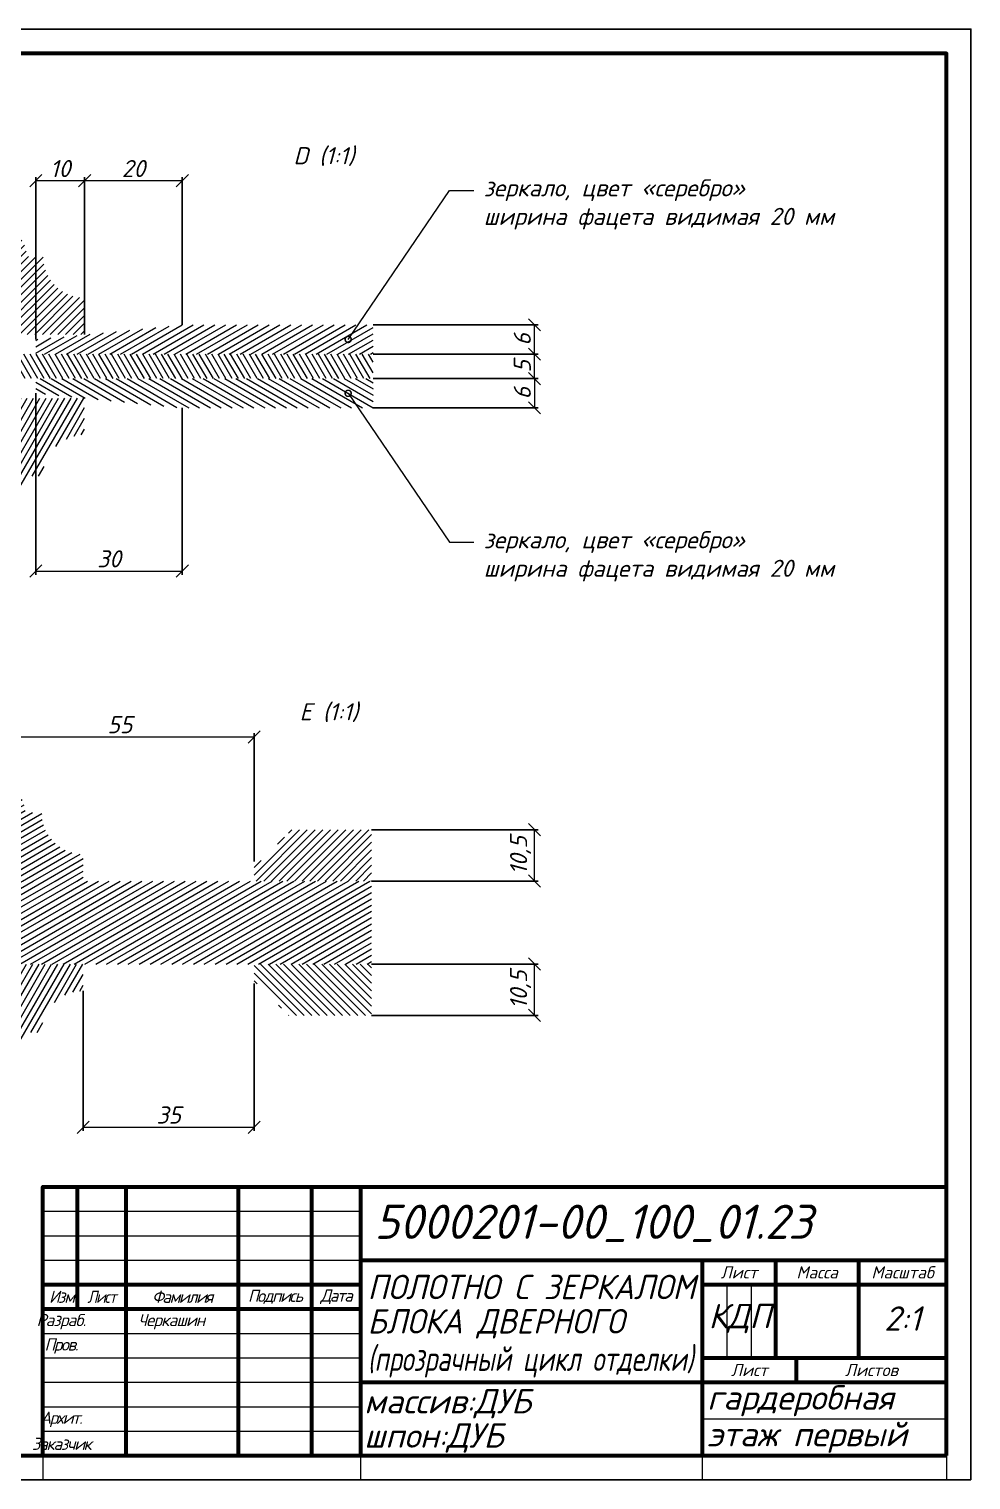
# Paper-space layout 'Лист1' of a CAD drawing. Header units: millimetres. Extents: x 0 to 420, y -322 to 297.
# Drawn here: x 227.2 to 420, y -322 to -25 of the extents above; entities that cross this region are included whole.
import ezdxf
from ezdxf import colors
from ezdxf.entities.mleader import LeaderData, LeaderLine
from ezdxf.enums import TextEntityAlignment as Align
from ezdxf.math import Vec2, Vec3

# ---------------------------------------------------------------- set-up
doc = ezdxf.new("R2010")
doc.units = ezdxf.units.MM
for name, color, linetype, lineweight in [('MD_Аннотация', 7, 'Continuous', 25), ('MD_Штриховка', 4, 'Continuous', 13), ('слой служебный  ПОЗИЦИИ', 4, 'Continuous', 18), ('слой служебный РАЗМЕРЫ', 7, 'Continuous', 18)]:
    doc.layers.add(name, color=color, linetype=linetype, lineweight=lineweight)
doc.layers.add('слой служебный ШТАМП', color=4, linetype='Continuous')
doc.styles.add('ЕСКД', font='isocpeui.ttf', dxfattribs={"height": 3.5})
doc.dimstyles.new('ЕСКД', dxfattribs={"dimtxt": 3.5, "dimasz": 2.5, "dimexe": 0.75, "dimexo": 0, "dimgap": 0.75, "dimtad": 1, "dimtxsty": 'ЕСКД', "dimblk": 'OBLIQUE', "dimcen": 2.5, "dimclrd": 256, "dimclre": 256, "dimclrt": 256, "dimadec": 0, "dimazin": 0, "dimtfac": 1, "dimtmove": 0, "dimatfit": 3, "dimfxl": 1, "dimlwd": -1, "dimarcsym": 0})

# ---------------------------------------------------------------- blocks, each defined once
blk = doc.blocks.new('_Oblique')
at = {"color": 0, "linetype": 'ByBlock', "lineweight": -2}
blk.add_line((-0.5, -0.5), (0.5, 0.5), dxfattribs=at)
blk = doc.blocks.new('*D57')
at = {"layer": 'Defpoints', "color": 0, "transparency": 16777216}
for p in [(238.26, -221.9), (273.26, -220.4), (273.26, -249.8)]:
    blk.add_point(p, dxfattribs=at)
at = {"layer": 'слой служебный РАЗМЕРЫ', "lineweight": -2, "transparency": 16777216}
for p, q in [((238.26, -221.9), (238.26, -250.55)), ((273.26, -220.4), (273.26, -250.55))]:
    blk.add_line(p, q, dxfattribs=at)
at = {"layer": 'слой служебный РАЗМЕРЫ', "transparency": 16777216}
blk.add_line((238.26, -249.8), (273.26, -249.8), dxfattribs=at)
at = {"layer": 'слой служебный РАЗМЕРЫ', "transparency": 16777216, "xscale": 2.5, "yscale": 2.5, "zscale": 2.5, "rotation": 180}
blk.add_blockref('_Oblique', (238.26, -249.8), dxfattribs=at)
at = {"layer": 'слой служебный РАЗМЕРЫ', "transparency": 16777216, "xscale": 2.5, "yscale": 2.5, "zscale": 2.5}
blk.add_blockref('_Oblique', (273.26, -249.8), dxfattribs=at)
at = {"layer": 'слой служебный РАЗМЕРЫ', "transparency": 16777216, "insert": (255.76, -247.3), "char_height": 3.5, "attachment_point": 5, "style": 'ЕСКД'}
blk.add_mtext('35', dxfattribs=at)
blk = doc.blocks.new('*D58')
at = {"layer": 'Defpoints', "color": 0, "transparency": 16777216}
for p in [(273.26, -169.9), (218.26, -188.9), (273.26, -195.4)]:
    blk.add_point(p, dxfattribs=at)
at = {"layer": 'слой служебный РАЗМЕРЫ', "lineweight": -2, "transparency": 16777216}
for p, q in [((218.26, -188.9), (218.26, -169.15)), ((273.26, -195.4), (273.26, -169.15))]:
    blk.add_line(p, q, dxfattribs=at)
at = {"layer": 'слой служебный РАЗМЕРЫ', "transparency": 16777216}
blk.add_line((218.26, -169.9), (273.26, -169.9), dxfattribs=at)
at = {"layer": 'слой служебный РАЗМЕРЫ', "transparency": 16777216, "xscale": 2.5, "yscale": 2.5, "zscale": 2.5, "rotation": 180}
blk.add_blockref('_Oblique', (218.26, -169.9), dxfattribs=at)
at = {"layer": 'слой служебный РАЗМЕРЫ', "transparency": 16777216, "xscale": 2.5, "yscale": 2.5, "zscale": 2.5}
blk.add_blockref('_Oblique', (273.26, -169.9), dxfattribs=at)
at = {"layer": 'слой служебный РАЗМЕРЫ', "transparency": 16777216, "insert": (245.76, -167.4), "char_height": 3.5, "attachment_point": 5, "style": 'ЕСКД'}
blk.add_mtext('55', dxfattribs=at)
blk = doc.blocks.new('*D59')
at = {"layer": 'Defpoints', "color": 0, "transparency": 16777216}
for p in [(297.3, -188.9), (330.65, -188.9), (297.3, -199.4)]:
    blk.add_point(p, dxfattribs=at)
at = {"layer": 'слой служебный РАЗМЕРЫ', "lineweight": -2, "transparency": 16777216}
for p, q in [((297.3, -188.9), (331.4, -188.9)), ((297.3, -199.4), (331.4, -199.4))]:
    blk.add_line(p, q, dxfattribs=at)
at = {"layer": 'слой служебный РАЗМЕРЫ', "transparency": 16777216}
blk.add_line((330.65, -199.4), (330.65, -188.9), dxfattribs=at)
at = {"layer": 'слой служебный РАЗМЕРЫ', "transparency": 16777216, "xscale": 2.5, "yscale": 2.5, "zscale": 2.5}
for p, rotation in [((330.65, -188.9), 90), ((330.65, -199.4), 270)]:
    blk.add_blockref('_Oblique', p, dxfattribs=dict(at, rotation=rotation))
at = {"layer": 'слой служебный РАЗМЕРЫ', "transparency": 16777216, "insert": (327.8, -194.15), "char_height": 3.5, "attachment_point": 5, "rotation": 90, "style": 'ЕСКД'}
blk.add_mtext('10,5', dxfattribs=at)
blk = doc.blocks.new('*D60')
at = {"layer": 'Defpoints', "color": 0, "transparency": 16777216}
for p in [(297.3, -216.4), (330.65, -216.4), (297.3, -226.9)]:
    blk.add_point(p, dxfattribs=at)
at = {"layer": 'слой служебный РАЗМЕРЫ', "lineweight": -2, "transparency": 16777216}
for p, q in [((297.3, -216.4), (331.4, -216.4)), ((297.3, -226.9), (331.4, -226.9))]:
    blk.add_line(p, q, dxfattribs=at)
at = {"layer": 'слой служебный РАЗМЕРЫ', "transparency": 16777216}
blk.add_line((330.65, -226.9), (330.65, -216.4), dxfattribs=at)
at = {"layer": 'слой служебный РАЗМЕРЫ', "transparency": 16777216, "xscale": 2.5, "yscale": 2.5, "zscale": 2.5}
for p, rotation in [((330.65, -216.4), 90), ((330.65, -226.9), 270)]:
    blk.add_blockref('_Oblique', p, dxfattribs=dict(at, rotation=rotation))
at = {"layer": 'слой служебный РАЗМЕРЫ', "transparency": 16777216, "insert": (327.8, -221.65), "char_height": 3.5, "attachment_point": 5, "rotation": 90, "style": 'ЕСКД'}
blk.add_mtext('10,5', dxfattribs=at)
blk = doc.blocks.new('_DotSmall')
at = {"color": 0, "linetype": 'ByBlock', "const_width": 0.5}
blk.add_lwpolyline([(-0.0625, 0, 1), (0.0625, 0, 1)], format="xyb", close=True, dxfattribs=at)
blk = doc.blocks.new('*D86')
at = {"layer": 'Defpoints', "color": 0, "transparency": 16777216}
for p in [(228.55, -99.55), (258.55, -102.55), (258.55, -135.95)]:
    blk.add_point(p, dxfattribs=at)
at = {"layer": 'слой служебный РАЗМЕРЫ', "lineweight": -2, "transparency": 16777216}
for p, q in [((228.55, -99.55), (228.55, -136.7)), ((258.55, -102.55), (258.55, -136.7))]:
    blk.add_line(p, q, dxfattribs=at)
at = {"layer": 'слой служебный РАЗМЕРЫ', "transparency": 16777216}
blk.add_line((228.55, -135.95), (258.55, -135.95), dxfattribs=at)
at = {"layer": 'слой служебный РАЗМЕРЫ', "transparency": 16777216, "xscale": 2.5, "yscale": 2.5, "zscale": 2.5, "rotation": 180}
blk.add_blockref('_Oblique', (228.55, -135.95), dxfattribs=at)
at = {"layer": 'слой служебный РАЗМЕРЫ', "transparency": 16777216, "xscale": 2.5, "yscale": 2.5, "zscale": 2.5}
blk.add_blockref('_Oblique', (258.55, -135.95), dxfattribs=at)
at = {"layer": 'слой служебный РАЗМЕРЫ', "transparency": 16777216, "insert": (243.55, -133.45), "char_height": 3.5, "attachment_point": 5, "style": 'ЕСКД'}
blk.add_mtext('30', dxfattribs=at)
blk = doc.blocks.new('*D87')
at = {"layer": 'Defpoints', "color": 0, "transparency": 16777216}
for p in [(228.55, -56.06), (228.55, -88.55), (238.55, -87.55)]:
    blk.add_point(p, dxfattribs=at)
at = {"layer": 'слой служебный РАЗМЕРЫ', "lineweight": -2, "transparency": 16777216}
for p, q in [((228.55, -88.55), (228.55, -55.31)), ((238.55, -87.55), (238.55, -55.31))]:
    blk.add_line(p, q, dxfattribs=at)
at = {"layer": 'слой служебный РАЗМЕРЫ', "transparency": 16777216}
blk.add_line((238.55, -56.06), (228.55, -56.06), dxfattribs=at)
at = {"layer": 'слой служебный РАЗМЕРЫ', "transparency": 16777216, "xscale": 2.5, "yscale": 2.5, "zscale": 2.5, "rotation": 180}
blk.add_blockref('_Oblique', (228.55, -56.06), dxfattribs=at)
at = {"layer": 'слой служебный РАЗМЕРЫ', "transparency": 16777216, "xscale": 2.5, "yscale": 2.5, "zscale": 2.5}
blk.add_blockref('_Oblique', (238.55, -56.06), dxfattribs=at)
at = {"layer": 'слой служебный РАЗМЕРЫ', "transparency": 16777216, "insert": (233.55, -53.56), "char_height": 3.5, "attachment_point": 5, "style": 'ЕСКД'}
blk.add_mtext('10', dxfattribs=at)
blk = doc.blocks.new('*D88')
at = {"layer": 'Defpoints', "color": 0, "transparency": 16777216}
for p in [(238.55, -56.06), (258.55, -85.55), (238.55, -87.55)]:
    blk.add_point(p, dxfattribs=at)
at = {"layer": 'слой служебный РАЗМЕРЫ', "lineweight": -2, "transparency": 16777216}
for p, q in [((238.55, -87.55), (238.55, -55.31)), ((258.55, -85.55), (258.55, -55.31))]:
    blk.add_line(p, q, dxfattribs=at)
at = {"layer": 'слой служебный РАЗМЕРЫ', "transparency": 16777216}
blk.add_line((258.55, -56.06), (238.55, -56.06), dxfattribs=at)
at = {"layer": 'слой служебный РАЗМЕРЫ', "transparency": 16777216, "xscale": 2.5, "yscale": 2.5, "zscale": 2.5, "rotation": 180}
blk.add_blockref('_Oblique', (238.55, -56.06), dxfattribs=at)
at = {"layer": 'слой служебный РАЗМЕРЫ', "transparency": 16777216, "xscale": 2.5, "yscale": 2.5, "zscale": 2.5}
blk.add_blockref('_Oblique', (258.55, -56.06), dxfattribs=at)
at = {"layer": 'слой служебный РАЗМЕРЫ', "transparency": 16777216, "insert": (248.55, -53.56), "char_height": 3.5, "attachment_point": 5, "style": 'ЕСКД'}
blk.add_mtext('20', dxfattribs=at)
blk = doc.blocks.new('*D90')
at = {"layer": 'Defpoints', "color": 0, "transparency": 16777216}
for p in [(297.59, -85.55), (330.65, -85.55), (297.59, -91.55)]:
    blk.add_point(p, dxfattribs=at)
at = {"layer": 'слой служебный РАЗМЕРЫ', "lineweight": -2, "transparency": 16777216}
for p, q in [((297.59, -85.55), (331.4, -85.55)), ((297.59, -91.55), (331.4, -91.55))]:
    blk.add_line(p, q, dxfattribs=at)
at = {"layer": 'слой служебный РАЗМЕРЫ', "transparency": 16777216}
blk.add_line((330.65, -91.55), (330.65, -85.55), dxfattribs=at)
at = {"layer": 'слой служебный РАЗМЕРЫ', "transparency": 16777216, "xscale": 2.5, "yscale": 2.5, "zscale": 2.5}
for p, rotation in [((330.65, -85.55), 90), ((330.65, -91.55), 270)]:
    blk.add_blockref('_Oblique', p, dxfattribs=dict(at, rotation=rotation))
at = {"layer": 'слой служебный РАЗМЕРЫ', "transparency": 16777216, "insert": (328.15, -88.55), "char_height": 3.5, "attachment_point": 5, "rotation": 90, "style": 'ЕСКД'}
blk.add_mtext('6', dxfattribs=at)
blk = doc.blocks.new('*D91')
at = {"layer": 'Defpoints', "color": 0, "transparency": 16777216}
for p in [(297.59, -96.55), (297.59, -102.55), (330.65, -102.55)]:
    blk.add_point(p, dxfattribs=at)
at = {"layer": 'слой служебный РАЗМЕРЫ', "lineweight": -2, "transparency": 16777216}
for p, q in [((297.59, -96.55), (331.4, -96.55)), ((297.59, -102.55), (331.4, -102.55))]:
    blk.add_line(p, q, dxfattribs=at)
at = {"layer": 'слой служебный РАЗМЕРЫ', "transparency": 16777216}
blk.add_line((330.65, -96.55), (330.65, -102.55), dxfattribs=at)
at = {"layer": 'слой служебный РАЗМЕРЫ', "transparency": 16777216, "xscale": 2.5, "yscale": 2.5, "zscale": 2.5}
for p, rotation in [((330.65, -96.55), 90), ((330.65, -102.55), 270)]:
    blk.add_blockref('_Oblique', p, dxfattribs=dict(at, rotation=rotation))
at = {"layer": 'слой служебный РАЗМЕРЫ', "transparency": 16777216, "insert": (328.15, -99.55), "char_height": 3.5, "attachment_point": 5, "rotation": 90, "style": 'ЕСКД'}
blk.add_mtext('6', dxfattribs=at)
blk = doc.blocks.new('*D92')
at = {"layer": 'Defpoints', "color": 0, "transparency": 16777216}
for p in [(297.59, -91.55), (330.65, -91.55), (297.59, -96.55)]:
    blk.add_point(p, dxfattribs=at)
at = {"layer": 'слой служебный РАЗМЕРЫ', "lineweight": -2, "transparency": 16777216}
for p, q in [((297.59, -91.55), (331.4, -91.55)), ((297.59, -96.55), (331.4, -96.55))]:
    blk.add_line(p, q, dxfattribs=at)
at = {"layer": 'слой служебный РАЗМЕРЫ', "transparency": 16777216}
blk.add_line((330.65, -96.55), (330.65, -91.55), dxfattribs=at)
at = {"layer": 'слой служебный РАЗМЕРЫ', "transparency": 16777216, "xscale": 2.5, "yscale": 2.5, "zscale": 2.5}
for p, rotation in [((330.65, -91.55), 90), ((330.65, -96.55), 270)]:
    blk.add_blockref('_Oblique', p, dxfattribs=dict(at, rotation=rotation))
at = {"layer": 'слой служебный РАЗМЕРЫ', "transparency": 16777216, "insert": (328.15, -94.05), "char_height": 3.5, "attachment_point": 5, "rotation": 90, "style": 'ЕСКД'}
blk.add_mtext('5', dxfattribs=at)

psp = doc.layouts.new('Лист1')

# ---------------------------------------------------------------- hatches: boundary and pattern name
at = {"layer": 'MD_Штриховка'}
h = psp.add_hatch(dxfattribs=at)
h.set_pattern_fill('ANSI31', color=256, scale=0.35, style=0)
edge = h.paths.add_edge_path(flags=0)
edge.add_line((210.54741, -75.05281), (218.54741, -75.05281))
edge.add_line((218.54741, -75.05281), (220.54741, -75.05281))
edge.add_line((220.54741, -75.05281), (220.54741, -87.55281))
edge.add_line((220.54741, -87.55281), (238.54741, -87.55281))
edge.add_line((238.54741, -87.55281), (238.54741, -80.04919))
edge.add_ellipse((238.54741, -71.54919), major_axis=(0, -8.5), ratio=1, start_angle=270, end_angle=360, ccw=False)
edge.add_line((230.04741, -71.54919), (226.64741, -71.54919))
edge.add_ellipse((220.29741, -71.54919), major_axis=(6.35, 0), ratio=1, start_angle=0, end_angle=180)
edge.add_line((213.94741, -71.54919), (210.54741, -71.54919))
edge.add_line((210.54741, -71.54919), (210.54741, -75.05281))
h = psp.add_hatch(dxfattribs=at)
h.set_pattern_fill('ANSI31', color=256, scale=0.35, angle=-15, style=0)
h.paths.add_polyline_path([(297.59409, -91.55281), (297.59409, -85.55281), (258.54741, -85.55281), (228.54741, -88.55281), (228.54741, -91.55281)], flags=0)
h = psp.add_hatch(dxfattribs=at)
h.set_pattern_fill('ANSI31', color=256, scale=0.35, angle=75, style=0)
h.paths.add_polyline_path([(297.59409, -96.55281), (297.59409, -91.55281), (228.54741, -91.55281), (220.54741, -91.55281), (220.54741, -96.55281), (228.54741, -96.55281)], flags=0)
h = psp.add_hatch(dxfattribs=at)
h.set_pattern_fill('ANSI31', color=256, scale=0.35, angle=105, style=0)
h.paths.add_polyline_path([(297.59409, -102.55281), (297.59409, -96.55281), (228.54741, -96.55281), (228.54741, -99.55281), (258.54741, -102.55281)], flags=0)
h = psp.add_hatch(dxfattribs=at)
h.set_pattern_fill('ANSI31', color=256, scale=0.35, angle=15, style=0)
edge = h.paths.add_edge_path(flags=0)
edge.add_line((220.54741, -100.55281), (220.54741, -113.05281))
edge.add_line((220.54741, -113.05281), (218.54741, -113.05281))
edge.add_line((218.54741, -113.05281), (210.54741, -113.05281))
edge.add_line((210.54741, -113.05281), (210.54741, -116.55642))
edge.add_line((210.54741, -116.55642), (213.94741, -116.55642))
edge.add_ellipse((220.29741, -116.55642), major_axis=(-6.35, 0), ratio=1, start_angle=360, end_angle=540)
edge.add_line((226.64741, -116.55642), (230.04741, -116.55642))
edge.add_ellipse((238.54741, -116.55642), major_axis=(-8.5, 0), ratio=1, start_angle=-90, end_angle=0, ccw=False)
edge.add_line((238.54741, -108.05642), (238.54741, -100.55281))
edge.add_line((238.54741, -100.55281), (220.54741, -100.55281))
h = psp.add_hatch(dxfattribs=at)
h.set_pattern_fill('ANSI31', color=256, scale=0.35, angle=-15, style=0)
edge = h.paths.add_edge_path(flags=0)
edge.add_line((220.25649, -188.89615), (220.25649, -199.39615))
edge.add_line((220.25649, -199.39615), (238.25649, -199.39615))
edge.add_line((238.25649, -199.39615), (238.25649, -193.89254))
edge.add_ellipse((238.25649, -185.39254), major_axis=(0, -8.5), ratio=1, start_angle=-90, end_angle=0, ccw=False)
edge.add_line((229.75649, -185.39254), (226.35649, -185.39254))
edge.add_ellipse((220.00649, -185.39254), major_axis=(6.35, 0), ratio=1, start_angle=360, end_angle=540)
edge.add_line((213.65649, -185.39254), (210.25649, -185.39254))
edge.add_line((210.25649, -185.39254), (210.25649, -188.89615))
edge.add_line((210.25649, -188.89615), (218.25649, -188.89615))
edge.add_line((218.25649, -188.89615), (220.25649, -188.89615))
h = psp.add_hatch(dxfattribs=at)
h.set_pattern_fill('ANSI31', color=256, scale=0.35, style=0)
edge = h.paths.add_edge_path(flags=0)
edge.add_line((297.30317, -199.39615), (297.30317, -188.89615))
edge.add_line((297.30317, -188.89615), (280.25649, -188.89615))
edge.add_line((280.25649, -188.89615), (280.25649, -190.3962))
edge.add_line((280.25649, -190.3962), (278.25649, -190.3962))
edge.add_ellipse((273.25649, -190.3962), major_axis=(5, 0), ratio=1, start_angle=269.9999983, end_angle=360, ccw=False)
edge.add_line((273.25649, -195.3962), (273.25649, -199.39615))
edge.add_line((273.25649, -199.39615), (297.30317, -199.39615))
h = psp.add_hatch(dxfattribs=at)
h.set_pattern_fill('ANSI31', color=256, scale=0.35, angle=-15, style=0)
h.paths.add_polyline_path([(297.30317, -216.39615), (297.30317, -199.39615), (273.25649, -199.39615), (238.25649, -199.39615), (220.25649, -199.39615), (218.25649, -199.39615), (148.25649, -199.39615), (148.25649, -216.39615), (218.25649, -216.39615), (220.25649, -216.39615), (238.25649, -216.39615), (273.25649, -216.39615)], flags=0)
h = psp.add_hatch(dxfattribs=at)
h.set_pattern_fill('ANSI31', color=256, scale=0.35, angle=15, style=0)
edge = h.paths.add_edge_path(flags=0)
edge.add_line((220.25649, -216.39615), (220.25649, -226.89615))
edge.add_line((220.25649, -226.89615), (218.25649, -226.89615))
edge.add_line((218.25649, -226.89615), (210.25649, -226.89615))
edge.add_line((210.25649, -226.89615), (210.25649, -230.39977))
edge.add_line((210.25649, -230.39977), (213.65649, -230.39977))
edge.add_ellipse((220.00649, -230.39977), major_axis=(-6.35, 0), ratio=1, start_angle=360, end_angle=540)
edge.add_line((226.35649, -230.39977), (229.75649, -230.39977))
edge.add_ellipse((238.25649, -230.39977), major_axis=(-8.5, 0), ratio=1, start_angle=-90, end_angle=0, ccw=False)
edge.add_line((238.25649, -221.89977), (238.25649, -216.39615))
edge.add_line((238.25649, -216.39615), (220.25649, -216.39615))
h = psp.add_hatch(dxfattribs=at)
h.set_pattern_fill('ANSI31', color=256, scale=0.35, angle=90, style=0)
edge = h.paths.add_edge_path(flags=0)
edge.add_line((297.30317, -226.89615), (297.30317, -216.39615))
edge.add_line((297.30317, -216.39615), (273.25649, -216.39615))
edge.add_line((273.25649, -216.39615), (273.25649, -220.3961))
edge.add_ellipse((273.25649, -225.3961), major_axis=(0, 5), ratio=1, start_angle=269.9999983, end_angle=360, ccw=False)
edge.add_line((278.25649, -225.3961), (280.25649, -225.3961))
edge.add_line((280.25649, -225.3961), (280.25649, -226.89615))
edge.add_line((280.25649, -226.89615), (297.30317, -226.89615))

# ---------------------------------------------------------------- linework, layer by layer
at = {"layer": 'Defpoints', "lineweight": 20}
for p, q in [((370, -282), (370, -297)), ((375, -282), (375, -297))]:
    psp.add_line(p, q, dxfattribs=at)
at = {"layer": 'слой служебный ШТАМП', "lineweight": 60}
for p, q in [((237, -262), (237, -287)), ((247, -262), (247, -317)), ((270, -262), (270, -317)), ((285, -262), (285, -317)), ((295, -262), (295, -317)), ((295, -277), (415, -277)), ((365, -277), (365, -317)), ((380, -277), (380, -297)), ((397, -277), (397, -297)), ((230, -282), (295, -282)), ((365, -282), (415, -282)), ((230, -287), (295, -287)), ((365, -297), (415, -297)), ((384.2314, -297), (384.2314, -302)), ((295, -302), (415, -302))]:
    psp.add_line(p, q, dxfattribs=at)
at = {"layer": 'слой служебный ШТАМП'}
for p in [(415, -262), (230, -317)]:
    psp.add_line(p, (415, -317), dxfattribs=at)
at = {"layer": 'слой служебный ШТАМП', "lineweight": 15}
for p, q in [((230, -267), (295, -267)), ((230, -272), (295, -272)), ((230, -277), (295, -277)), ((230, -292), (295, -292)), ((230, -297), (295, -297)), ((230, -302), (295, -302)), ((230, -307), (295, -307)), ((230, -312), (295, -312))]:
    psp.add_line(p, q, dxfattribs=at)
at = {"layer": 'слой служебный ШТАМП', "lineweight": 0}
for p, q in [((230, -317), (230, -322)), ((295, -317), (295, -322)), ((365, -317), (365, -322)), ((415, -317), (415, -322))]:
    psp.add_line(p, q, dxfattribs=at)
at = {"layer": 'слой служебный ШТАМП', "lineweight": 25}
psp.add_lwpolyline([(420, -322), (420, -25), (0, -25), (0, -322)], close=True, dxfattribs=at)
at = {"layer": 'слой служебный ШТАМП', "lineweight": 60}
psp.add_lwpolyline([(415, -317), (415, -30), (20, -30), (20, -317)], close=True, dxfattribs=at)
psp.add_lwpolyline([(230, -317), (230, -262), (415, -262)], dxfattribs=at)
at = {"layer": 'слой служебный ШТАМП', "lineweight": 20}
psp.add_lwpolyline([(365, -309.5), (415, -309.5)], dxfattribs=at)

# ---------------------------------------------------------------- texts
at = {"layer": 'MD_Аннотация', "char_height": 3.5, "attachment_point": 8, "style": 'ЕСКД'}
for s, insert, width in [('D (1:1)', (287.54272, -53.02505), 15.8348485), ('E (1:1)', (288.55762, -166.8495), 15.6306818)]:
    psp.add_mtext(s, dxfattribs=dict(at, insert=insert, width=width))
at = {"layer": 'слой служебный ШТАМП', "lineweight": -3, "style": 'ЕСКД'}
for s, height, p in [('5000201-00_100_01.23', 7, (297.88742, -272.64209)), ('гардеробная', 5, (366, -307.60565)), ('массив:ДУБ', 5, (295.76474, -308.37341)), ('шпон:ДУБ', 5, (295.76474, -315.39081)), ('этаж первый', 5, (366, -315.10565))]:
    psp.add_text(s, height=height, dxfattribs=at).set_placement(p)
for s, width, p, p2 in [('ПОЛОТНО С ЗЕРКАЛОМ', 0.919223, (296.48778, -284.99554), (363.54581, -284.99554)), ('(прозрачный цикл отделки)', 0.748011, (296.48778, -299.67505), (363.21945, -299.67505))]:
    psp.add_text(s, height=5, dxfattribs=dict(at, width=width)).set_placement(p, p2, align=Align.FIT)
at = {"layer": 'слой служебный ШТАМП', "lineweight": -3, "style": 'ЕСКД', "width": 0.929113}
psp.add_text('БЛОКА ДВЕРНОГО', height=5, dxfattribs=at).set_placement((296.48778, -292.02002))
at = {"layer": 'слой служебный ШТАМП', "lineweight": -3, "attachment_point": 5, "style": 'ЕСКД'}
for s, insert, char_height, width in [('Лист', (372.5, -279.5), 2.5, 14.4), ('Масса', (388.5, -279.5), 2.5, 16.4), ('Масштаб', (406, -279.5), 2.5, 17.4), ('{\\T0.85;Изм}', (233.75, -284.5), 2.5, 6.4), ('{\\W0.9;\\T0.85;Лист}', (242, -284.5), 2.5, 9.4), ('{\\T0.85;Фамилия}', (258.5, -284.5), 2.5, 22.4), ('{\\T0.85;Подпись}', (277.5, -284.5), 2.5, 14.4), ('{\\T0.85;Дата}', (290, -284.5), 2.5, 9.4), ('{\\T0.9;Разраб.}', (233.75, -289.6), 2.5, 6.4), ('{\\T0.9;Черкашин}', (256.2714, -289.6), 2.5, 17.0405623), ('КДП', (372.66895, -288.95579), 5, 17.4), ('2:1', (406, -288.95579), 5, 17.4), ('{\\T0.85;Пров.}', (233.75, -294.6), 2.5, 6.4), ('Лист', (374.6157, -299.5), 2.5, 18.6313957), ('Листов', (399.6157, -299.5), 2.5, 30.1686043), ('{\\T0.85;Архит.}', (233.75, -309.6), 2.5, 6.4), ('{\\T0.85;Заказчик}', (233.75, -314.6), 2.5, 6.4)]:
    psp.add_mtext(s, dxfattribs=dict(at, insert=insert, char_height=char_height, width=width))

# ---------------------------------------------------------------- dimensions: what is measured, and where the dimension line sits
at = {"layer": 'слой служебный РАЗМЕРЫ'}
for base, p1, p2, angle, picture, middle in [((228.54741, -56.05932), (238.54741, -87.55281), (228.54741, -88.55281), 180, '*D87', (233.54741, -53.55932)), ((238.54741, -56.05932), (258.54741, -85.55281), (238.54741, -87.55281), 180, '*D88', (248.54741, -53.55932)), ((330.65395, -85.55281), (297.59409, -91.55281), (297.59409, -85.55281), 90, '*D90', (328.15395, -88.55281)), ((330.65395, -91.55281), (297.59409, -96.55281), (297.59409, -91.55281), 90, '*D92', (328.15395, -94.05281)), ((330.65395, -102.55281), (297.59409, -96.55281), (297.59409, -102.55281), 90, '*D91', (328.15395, -99.55281)), ((273.25649, -169.90267), (218.25649, -188.89615), (273.25649, -195.3962), 180, '*D58', (245.75649, -167.40267)), ((330.65395, -188.89615), (297.30317, -199.39615), (297.30317, -188.89615), 90, '*D59', (327.80395, -194.14615)), ((330.65395, -216.39615), (297.30317, -226.89615), (297.30317, -216.39615), 90, '*D60', (327.80395, -221.64615))]:
    dim = psp.add_linear_dim(base=base, p1=p1, p2=p2, angle=angle, dimstyle='ЕСКД', override={"dimlfac": -1}, dxfattribs=at)
    dim.commit()
    dim.dimension.update_dxf_attribs({"geometry": picture, "text_midpoint": middle})
for base, p1, p2, picture, middle in [((258.54741, -135.95434), (228.54741, -99.55281), (258.54741, -102.55281), '*D86', (243.54741, -133.45434)), ((273.25649, -249.79768), (238.25649, -221.89977), (273.25649, -220.3961), '*D57', (255.75649, -247.29768))]:
    dim = psp.add_linear_dim(base=base, p1=p1, p2=p2, dimstyle='ЕСКД', override={"dimlfac": -1}, dxfattribs=at)
    dim.commit()
    dim.dimension.update_dxf_attribs({"geometry": picture, "text_midpoint": middle})

# ---------------------------------------------------------------- leaders
at = {"layer": 'слой служебный  ПОЗИЦИИ'}
ml = psp.add_multileader_mtext('Standard', dxfattribs=at)
ml.set_content('зеркало, цвет «серебро»\\Pширина фацета видимая 20 мм', color=256, style='ЕСКД')
ml.set_leader_properties(color=256, linetype='ByLayer', lineweight=-1)
ml.set_arrow_properties(name='DOTSMALL')
ml.build(insert=Vec2(0, 0))
ml.multileader.update_dxf_attribs({"dogleg_length": 5, "arrow_head_size": 2.5})
ctx = ml.context
ctx.base_point, ctx.char_height, ctx.arrow_head_size, ctx.plane_origin = Vec3(318.24299, -58.03495), 3.5, 2.5, Vec3(280.38175, -118.74706)
notes = []
notes.append((ctx, [(0, (1, 1, 0), (313.24299, -58.03495), (1, 0), 5, [(0, [(292.50303, -88.53492)], 0, [])])]))
ctx.mtext.insert, ctx.mtext.flow_direction = Vec3(320.24299, -55.75995), 5
ml = psp.add_multileader_mtext('Standard', dxfattribs=at)
ml.set_content('зеркало, цвет «серебро»\\Pширина фацета видимая 20 мм', color=256, style='ЕСКД')
ml.set_leader_properties(color=256, linetype='ByLayer', lineweight=-1)
ml.set_arrow_properties(name='DOTSMALL')
ml.build(insert=Vec2(0, 0))
ml.multileader.update_dxf_attribs({"dogleg_length": 5, "arrow_head_size": 2.5})
ctx = ml.context
ctx.base_point, ctx.char_height, ctx.arrow_head_size, ctx.plane_origin = Vec3(318.24299, -130.07067), 3.5, 2.5, Vec3(280.38175, -69.35856)
notes.append((ctx, [(0, (1, 1, 0), (313.24299, -130.07067), (1, 0), 5, [(0, [(292.50303, -99.5707)], 0, [])])]))
ctx.mtext.insert, ctx.mtext.flow_direction = Vec3(320.24299, -127.79567), 5
for ctx, leaders in notes:
    for number, flags, end, landing, length, lines in leaders:
        leader = LeaderData()
        leader.index, (leader.has_last_leader_line, leader.has_dogleg_vector, leader.attachment_direction) = number, flags
        leader.last_leader_point, leader.dogleg_vector, leader.dogleg_length = Vec3(end), Vec3(landing), length
        for number, points, colour, breaks in lines:
            line = LeaderLine()
            line.index, line.vertices, line.color, line.breaks = number, Vec3.list(points), colors.encode_raw_color(colour), breaks
            leader.lines.append(line)
        ctx.leaders.append(leader)

doc.saveas('drawing.dxf')
